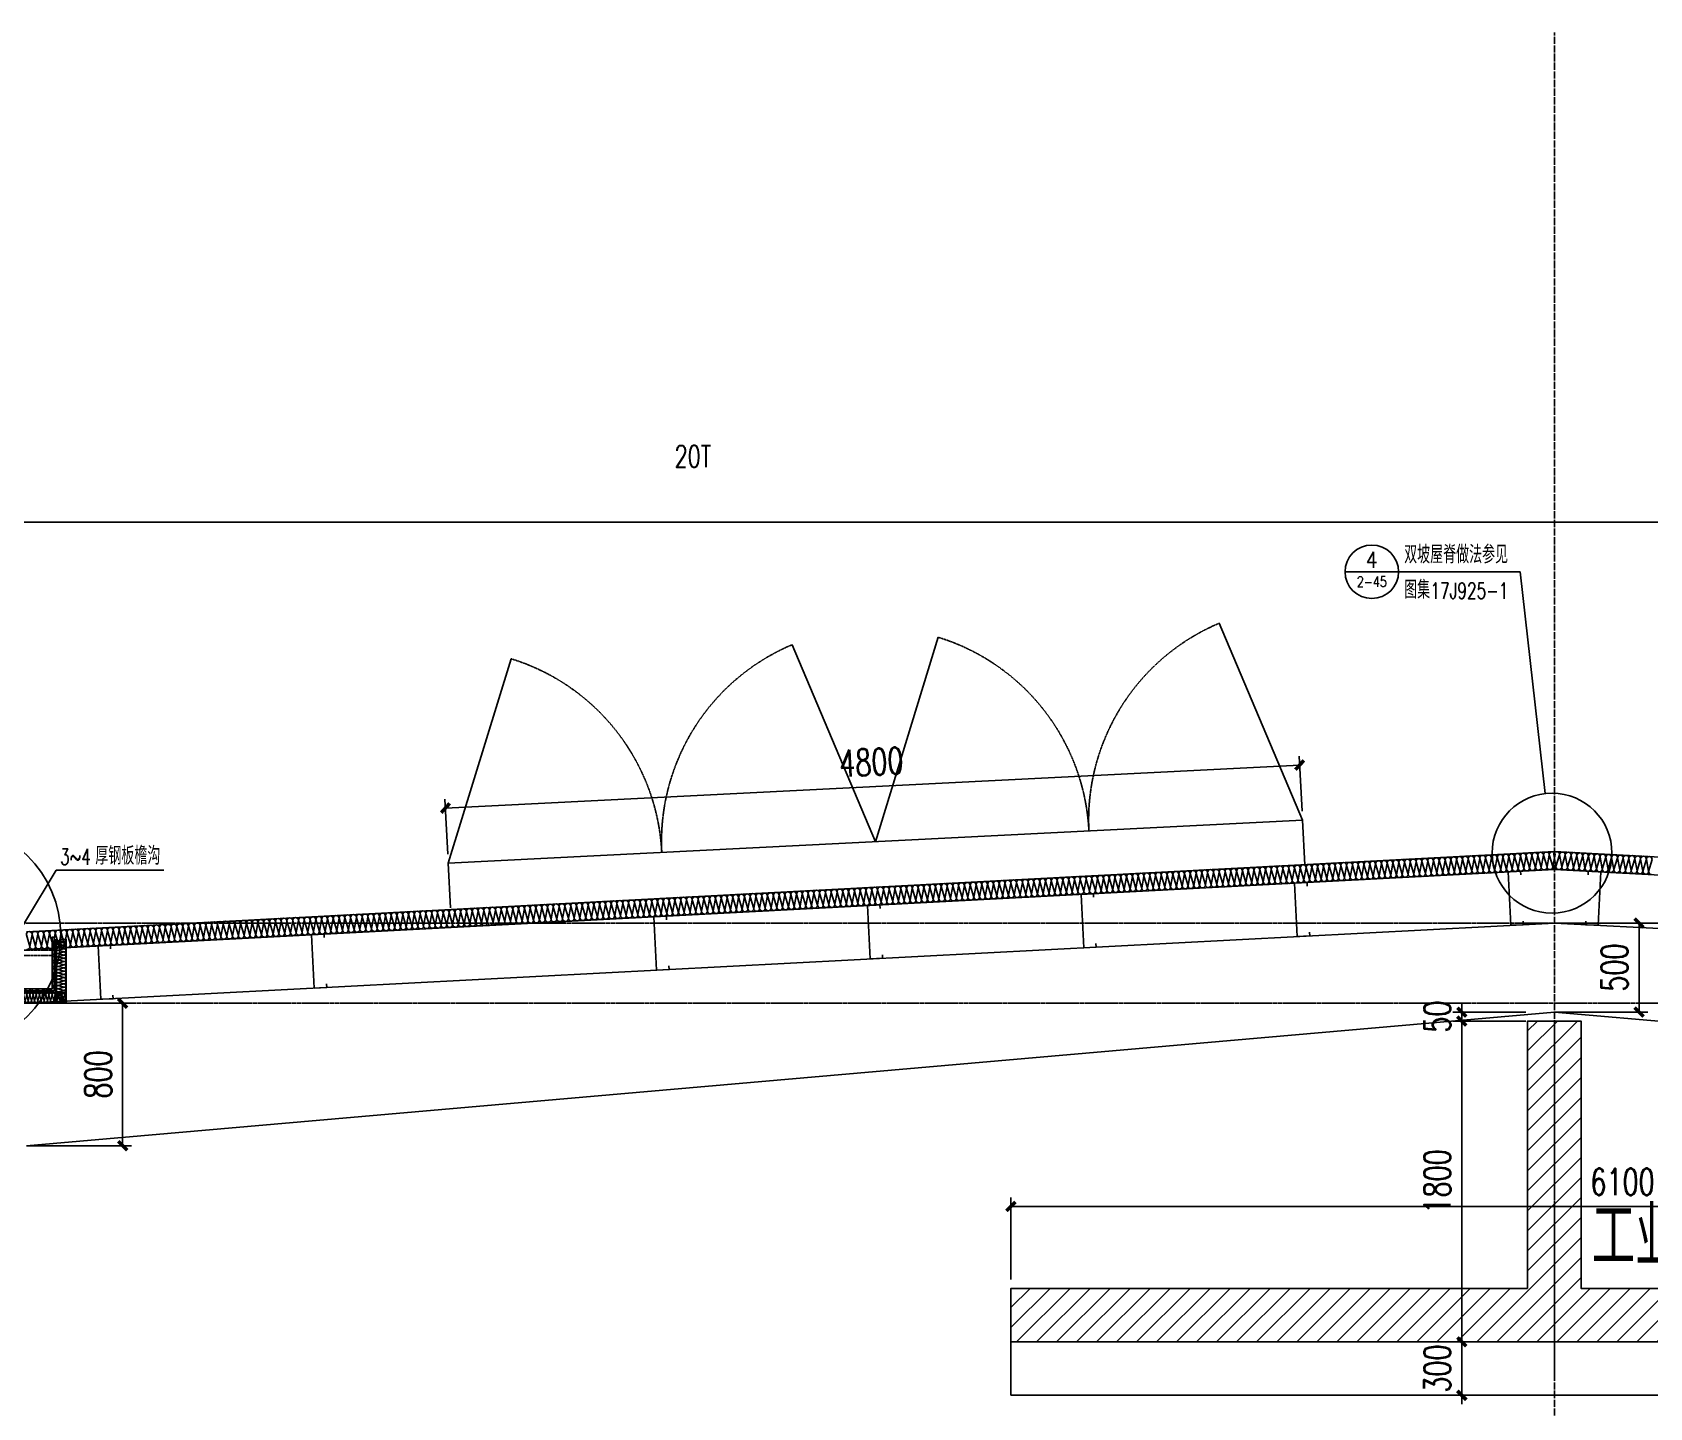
# Model space of a CAD drawing. Extents: x -1899985 to 1774885, y 556286 to 2175695.
# Drawn here: x -636887 to -627810, y 581788 to 589505 of the extents above; entities that cross this region are included whole.
import ezdxf
from ezdxf.enums import TextEntityAlignment as Align

# ---------------------------------------------------------------- set-up
doc = ezdxf.new("R2010")
doc.units = 0
doc.header["$LTSCALE"] = 10
doc.header["$MEASUREMENT"] = 0
for name, pattern in [('20剖面图$0$__DASH', [0.35, 0.25, -0.1]), ('20剖面图$0$DASH', [0.35, 0.25, -0.1]), ('20剖面图$0$DOTE', [2.42, 2, -0.2, 0.02, -0.2])]:
    doc.linetypes.add(name, pattern=pattern)
doc.layers.get('Defpoints').update_dxf_attribs({"color": 210})
for name, color, linetype in [('20剖面图$0$A-AXIS-DOTE', 14, '20剖面图$0$DOTE'), ('20剖面图$0$A-AXIS-SYMB', 3, 'Continuous'), ('20剖面图$0$A-HATCH-2', 251, 'Continuous'), ('20剖面图$0$A-LIN-V', 9, 'Continuous'), ('20剖面图$0$A-SFCE', 30, 'Continuous'), ('20剖面图$0$AS-COLN', 6, 'Continuous'), ('20剖面图$0$DIM_SYMB', 3, 'Continuous'), ('20剖面图$0$PUB_TEXT', 7, 'Continuous'), ('20剖面图$0$建-尺寸', 3, 'Continuous'), ('20剖面图$0$建-文字', 7, 'Continuous'), ('A-LIN-V', 9, 'Continuous')]:
    doc.layers.add(name, color=color, linetype=linetype)
doc.styles.add('20剖面图$0$_TCH_DIM', font='SIMPLEX', dxfattribs={"bigfont": 'GBCBIG'})
doc.styles.add('20剖面图$0$_TCH_DIM_T3', font='SIMPLEX', dxfattribs={"width": 0.705882, "bigfont": 'GBCBIG'})
doc.styles.add('20剖面图$0$A-DIM_T3', font='SIMPLEX', dxfattribs={"width": 0.705882, "bigfont": 'GBCBIG'})
doc.styles.add('20剖面图$0$A-STANDARD', font='SIMPLEX', dxfattribs={"bigfont": 'GBCBIG'})
doc.dimstyles.new('20剖面图$0$_TCH_ARCH&&30', dxfattribs={"dimtxt": 89.25, "dimasz": 30, "dimexe": 30, "dimexo": 30, "dimgap": 37.875, "dimtad": 1, "dimdec": 0, "dimzin": 0, "dimdsep": 46, "dimtxsty": '20剖面图$0$_TCH_DIM_T3', "dimblk": '20剖面图$0$_ArchTick', "dimcen": 0.09, "dimclrt": 7, "dimazin": 2, "dimtfac": 1, "dimtdec": 0, "dimtix": 1, "dimtmove": 2, "dimatfit": 3, "dimfxl": 1, "dimtolj": 1, "dimtzin": 0, "dimarcsym": 0})
doc.dimstyles.new('20剖面图$0$A-DIM&&50', dxfattribs={"dimtxt": 148.75, "dimasz": 50, "dimexe": 50, "dimexo": 50, "dimgap": 63.125, "dimtad": 1, "dimdec": 0, "dimzin": 0, "dimdsep": 46, "dimtxsty": '20剖面图$0$A-DIM_T3', "dimblk": '20剖面图$0$_ArchTick', "dimcen": 0.09, "dimclrt": 7, "dimazin": 2, "dimtfac": 1, "dimtdec": 0, "dimtix": 1, "dimtmove": 2, "dimatfit": 3, "dimfxl": 1, "dimtolj": 1, "dimtzin": 0, "dimarcsym": 0})

# ---------------------------------------------------------------- blocks, each defined once
blk = doc.blocks.new('20剖面图$0$_ArchTick')
at = {"color": 0, "linetype": 'ByBlock', "const_width": 0.4}
blk.add_lwpolyline([(-0.5, -0.5), (0.5, 0.5)], dxfattribs=at)
blk = doc.blocks.new('*D548')
at = {"layer": '20剖面图$0$建-尺寸', "color": 0, "lineweight": -2, "transparency": 16777216}
for p, q in [((-519.6, 2150), (-519.6, 2200)), ((-160, 2150), (-569.6, 2150)), ((-160, 2100), (-569.6, 2100)), ((-519.6, 2100), (-519.6, 2150)), ((-519.6, 2100), (-519.6, 2050))]:
    blk.add_line(p, q, dxfattribs=at)
at = {"layer": 'Defpoints', "color": 0, "transparency": 16777216}
for p in [(-519.6, 2150), (-110, 2150), (-110, 2100)]:
    blk.add_point(p, dxfattribs=at)
at = {"layer": '20剖面图$0$建-尺寸', "color": 0, "lineweight": -2, "transparency": 16777216, "xscale": 50, "yscale": 50, "zscale": 50}
for p, rotation in [((-519.6, 2150), 270), ((-519.6, 2100), 90)]:
    blk.add_blockref('20剖面图$0$_ArchTick', p, dxfattribs=dict(at, rotation=rotation))
at = {"layer": '20剖面图$0$建-尺寸', "color": 7, "transparency": 16777216, "insert": (-657.1, 2125), "char_height": 148.75, "attachment_point": 5, "rotation": 90, "style": '20剖面图$0$A-DIM_T3'}
blk.add_mtext('\\A1;50', dxfattribs=at)
blk = doc.blocks.new('*D549')
at = {"layer": '20剖面图$0$建-尺寸', "color": 0, "lineweight": -2, "transparency": 16777216}
for p, q in [((-160, 2100), (-569.6, 2100)), ((-519.6, 300), (-519.6, 2100)), ((-160, 300), (-569.6, 300))]:
    blk.add_line(p, q, dxfattribs=at)
at = {"layer": 'Defpoints', "color": 0, "transparency": 16777216}
for p in [(-519.6, 2100), (-110, 2100), (-110, 300)]:
    blk.add_point(p, dxfattribs=at)
at = {"layer": '20剖面图$0$建-尺寸', "color": 0, "lineweight": -2, "transparency": 16777216, "xscale": 50, "yscale": 50, "zscale": 50}
for p, rotation in [((-519.6, 2100), 90), ((-519.6, 300), 270)]:
    blk.add_blockref('20剖面图$0$_ArchTick', p, dxfattribs=dict(at, rotation=rotation))
at = {"layer": '20剖面图$0$建-尺寸', "color": 7, "transparency": 16777216, "insert": (-657.1, 1200), "char_height": 148.75, "attachment_point": 5, "rotation": 90, "style": '20剖面图$0$A-DIM_T3'}
blk.add_mtext('\\A1;1800', dxfattribs=at)
blk = doc.blocks.new('*D550')
at = {"layer": '20剖面图$0$建-尺寸', "color": 0, "lineweight": -2, "transparency": 16777216}
for p, q in [((-160, 300), (-569.6, 300)), ((-519.6, 300), (-519.6, 350)), ((-519.6, 0), (-519.6, 300)), ((-160, 0), (-569.6, 0)), ((-519.6, 0), (-519.6, -50))]:
    blk.add_line(p, q, dxfattribs=at)
at = {"layer": 'Defpoints', "color": 0, "transparency": 16777216}
for p in [(-519.6, 300), (-110, 300), (-110, 0)]:
    blk.add_point(p, dxfattribs=at)
at = {"layer": '20剖面图$0$建-尺寸', "color": 0, "lineweight": -2, "transparency": 16777216, "xscale": 50, "yscale": 50, "zscale": 50}
for p, rotation in [((-519.6, 300), 270), ((-519.6, 0), 90)]:
    blk.add_blockref('20剖面图$0$_ArchTick', p, dxfattribs=dict(at, rotation=rotation))
at = {"layer": '20剖面图$0$建-尺寸', "color": 7, "transparency": 16777216, "insert": (-657.1, 150), "char_height": 148.75, "attachment_point": 5, "rotation": 90, "style": '20剖面图$0$A-DIM_T3'}
blk.add_mtext('\\A1;300', dxfattribs=at)
blk = doc.blocks.new('*D551')
at = {"layer": '20剖面图$0$建-尺寸', "color": 0, "lineweight": -2, "transparency": 16777216}
for p, q in [((-3050, 650), (-3050, 1110.2)), ((3050, 650), (3050, 1110.2)), ((-3050, 1060.2), (3050, 1060.2))]:
    blk.add_line(p, q, dxfattribs=at)
at = {"layer": 'Defpoints', "color": 0, "transparency": 16777216}
for p in [(3050, 1060.2), (-3050, 600), (3050, 600)]:
    blk.add_point(p, dxfattribs=at)
at = {"layer": '20剖面图$0$建-尺寸', "color": 0, "lineweight": -2, "transparency": 16777216, "xscale": 50, "yscale": 50, "zscale": 50, "rotation": 180}
blk.add_blockref('20剖面图$0$_ArchTick', (-3050, 1060.2), dxfattribs=at)
at = {"layer": '20剖面图$0$建-尺寸', "color": 0, "lineweight": -2, "transparency": 16777216, "xscale": 50, "yscale": 50, "zscale": 50}
blk.add_blockref('20剖面图$0$_ArchTick', (3050, 1060.2), dxfattribs=at)
at = {"layer": '20剖面图$0$建-尺寸', "color": 7, "transparency": 16777216, "insert": (382.4, 1197.7), "char_height": 148.75, "attachment_point": 5, "style": '20剖面图$0$A-DIM_T3'}
blk.add_mtext('\\A1;6100', dxfattribs=at)
blk = doc.blocks.new('20剖面图$0$CURVEPATTERNLIB$SYSLIB$岩棉板')
at = {"color": 0}
for p, q in [((0, -17), (12, -67)), ((12, -67), (24, -17))]:
    blk.add_line(p, q, dxfattribs=at)
for centre, start, end in [((12, -17), 0, 180), ((0, -67), 270, 0), ((24, -67), 180, 270)]:
    blk.add_arc(centre, 12, start, end, dxfattribs=at)
blk = doc.blocks.new('*D598')
at = {"layer": '20剖面图$0$建-尺寸', "color": 0, "lineweight": -2, "transparency": 16777216}
for p, q in [((-759779.7, 584507.5), (-759254.7, 584507.5)), ((-759304.7, 584007.5), (-759304.7, 584507.5)), ((-759779.7, 584007.5), (-759254.7, 584007.5))]:
    blk.add_line(p, q, dxfattribs=at)
at = {"layer": 'Defpoints', "color": 0, "transparency": 16777216}
for p in [(-759829.7, 584507.5), (-759304.7, 584507.5), (-759829.7, 584007.5)]:
    blk.add_point(p, dxfattribs=at)
at = {"layer": '20剖面图$0$建-尺寸', "color": 0, "lineweight": -2, "transparency": 16777216, "xscale": 50, "yscale": 50, "zscale": 50}
for p, rotation in [((-759304.7, 584507.5), 90), ((-759304.7, 584007.5), 270)]:
    blk.add_blockref('20剖面图$0$_ArchTick', p, dxfattribs=dict(at, rotation=rotation))
at = {"layer": '20剖面图$0$建-尺寸', "color": 7, "transparency": 16777216, "insert": (-759442.2, 584257.5), "char_height": 148.75, "attachment_point": 5, "rotation": 90, "style": '20剖面图$0$A-DIM_T3'}
blk.add_mtext('\\A1;500', dxfattribs=at)
blk = doc.blocks.new('*D600')
at = {"layer": '20剖面图$0$建-尺寸', "color": 0, "lineweight": -2, "transparency": 16777216}
for p, q in [((-768354.7, 584057.5), (-767764.5, 584057.5)), ((-767814.5, 583257.5), (-767814.5, 584057.5)), ((-768354.7, 583257.5), (-767764.5, 583257.5))]:
    blk.add_line(p, q, dxfattribs=at)
at = {"layer": 'Defpoints', "color": 0, "transparency": 16777216}
for p in [(-768404.7, 584057.5), (-767814.5, 584057.5), (-768404.7, 583257.5)]:
    blk.add_point(p, dxfattribs=at)
at = {"layer": '20剖面图$0$建-尺寸', "color": 0, "lineweight": -2, "transparency": 16777216, "xscale": 50, "yscale": 50, "zscale": 50}
for p, rotation in [((-767814.5, 584057.5), 90), ((-767814.5, 583257.5), 270)]:
    blk.add_blockref('20剖面图$0$_ArchTick', p, dxfattribs=dict(at, rotation=rotation))
at = {"layer": '20剖面图$0$建-尺寸', "color": 7, "transparency": 16777216, "insert": (-767952, 583657.5), "char_height": 148.75, "attachment_point": 5, "rotation": 90, "style": '20剖面图$0$A-DIM_T3'}
blk.add_mtext('\\A1;800', dxfattribs=at)
blk = doc.blocks.new('*D594')
at = {"layer": '20剖面图$0$建-尺寸', "color": 0, "lineweight": -2, "transparency": 16777216}
for p, q in [((-1777489.3, 580880.8), (-1777473.7, 581190.4)), ((-1777476.2, 581140.5), (-1772682.3, 580899.3)), ((-1772695.3, 580639.6), (-1772679.7, 580949.2))]:
    blk.add_line(p, q, dxfattribs=at)
at = {"layer": 'Defpoints', "color": 0, "transparency": 16777216}
for p in [(-1772682.3, 580899.3), (-1777491.8, 580830.9), (-1772697.8, 580589.7)]:
    blk.add_point(p, dxfattribs=at)
at = {"layer": '20剖面图$0$建-尺寸', "color": 0, "lineweight": -2, "transparency": 16777216, "xscale": 50, "yscale": 50, "zscale": 50}
for p, rotation in [((-1777476.2, 581140.5), 177.1195904165195), ((-1772682.3, 580899.3), 357.1195904165195)]:
    blk.add_blockref('20剖面图$0$_ArchTick', p, dxfattribs=dict(at, rotation=rotation))
at = {"layer": '20剖面图$0$建-尺寸', "color": 7, "transparency": 16777216, "insert": (-1775072.3, 581157.2), "char_height": 148.75, "attachment_point": 5, "rotation": 357.11959, "style": '20剖面图$0$A-DIM_T3'}
blk.add_mtext('\\A1;4800', dxfattribs=at)
blk = doc.blocks.new('20剖面图$0$$LinePat$岩棉板')
at = {"color": 0}
for p, q in [((0, -17), (12, -67)), ((12, -67), (24, -17))]:
    blk.add_line(p, q, dxfattribs=at)
for points in [[(24, -1.5), (0, -1.5)], [(24, -84), (0, -84)]]:
    blk.add_lwpolyline(points)
for centre, start, end in [((12, -17), 0, 180), ((0, -67), 270, 0), ((24, -67), 180, 270)]:
    blk.add_arc(centre, 12, start, end, dxfattribs=at)
blk = doc.blocks.new('*D572')
at = {"layer": '20剖面图$0$A-AXIS-SYMB', "color": 0, "lineweight": -2, "transparency": 16777216}
for p, q in [((1161223.6, -3405789.3), (1161223.6, -3406047.3)), ((1161623.6, -3405789.3), (1161623.6, -3406047.3)), ((1161223.6, -3406017.3), (1161623.6, -3406017.3))]:
    blk.add_line(p, q, dxfattribs=at)
at = {"layer": 'Defpoints', "color": 0, "transparency": 16777216}
for p in [(1161223.6, -3405759.3), (1161623.6, -3405759.3), (1161623.6, -3406017.3)]:
    blk.add_point(p, dxfattribs=at)
at = {"layer": '20剖面图$0$A-AXIS-SYMB', "color": 0, "lineweight": -2, "transparency": 16777216, "xscale": 30, "yscale": 30, "zscale": 30, "rotation": 180}
blk.add_blockref('20剖面图$0$_ArchTick', (1161223.6, -3406017.3), dxfattribs=at)
at = {"layer": '20剖面图$0$A-AXIS-SYMB', "color": 0, "lineweight": -2, "transparency": 16777216, "xscale": 30, "yscale": 30, "zscale": 30}
blk.add_blockref('20剖面图$0$_ArchTick', (1161623.6, -3406017.3), dxfattribs=at)
at = {"layer": '20剖面图$0$A-AXIS-SYMB', "color": 7, "transparency": 16777216, "insert": (1161423.6, -3405934.8), "char_height": 89.25, "attachment_point": 5, "style": '20剖面图$0$_TCH_DIM_T3'}
blk.add_mtext('\\A1;400', dxfattribs=at)
blk = doc.blocks.new('20剖面图$0$G$C2C10B007')
at = {"layer": '20剖面图$0$A-LIN-V'}
h = blk.add_hatch(dxfattribs=at)
h.set_pattern_fill('ANSI31', color=252, scale=50)
h.set_pattern_definition([(45, (0, 400), (-56.1266, 56.1266), [])])
h.paths.add_polyline_path([(-150, 600), (-3050, 600), (-3050, 300), (3050, 300), (3050, 600), (150, 600), (150, 2100), (-150, 2100)])
at = {"layer": '20剖面图$0$A-AXIS-DOTE', "linetype": '20剖面图$0$__DASH', "ltscale": 2}
blk.add_lwpolyline([(0, 2100), (0, 100)], dxfattribs=at)
at = {"layer": '20剖面图$0$A-LIN-V'}
blk.add_lwpolyline([(-150, 600), (-3050, 600), (-3050, 300), (3050, 300), (3050, 600), (150, 600), (150, 2100), (-150, 2100), (-150, 600)], dxfattribs=at)
at = {"layer": '20剖面图$0$A-SFCE', "linetype": '20剖面图$0$DASH'}
for p, q in [((-3050, 300), (-3050, 0)), ((3050, 300), (3050, 0)), ((-3050, 0), (3050, 0))]:
    blk.add_line(p, q, dxfattribs=at)
at = {"layer": '20剖面图$0$建-文字', "style": '20剖面图$0$A-STANDARD'}
blk.add_text('工业风扇', height=337.59, dxfattribs=at).set_placement((210.4, 722.5))
at = {"layer": '20剖面图$0$建-尺寸'}
for p1, p2, picture, middle in [((-110, 2100), (-110, 2150), '*D548', (-657.1, 2125)), ((-110, 300), (-110, 2100), '*D549', (-657.1, 1200)), ((-110, 0), (-110, 300), '*D550', (-657.1, 150))]:
    dim = blk.add_aligned_dim(p1=p1, p2=p2, distance=409.6, dimstyle='20剖面图$0$A-DIM&&50', dxfattribs=at)
    dim.commit()
    dim.dimension.update_dxf_attribs({"geometry": picture, "text_midpoint": middle})
dim = blk.add_linear_dim(base=(3050, 1060.2), p1=(-3050, 600), p2=(3050, 600), angle=0, dimstyle='20剖面图$0$A-DIM&&50', dxfattribs=at)
dim.commit()
dim.dimension.update_dxf_attribs({"geometry": '*D551', "text_midpoint": (382.4, 1197.7), "dimtype": 161})
blk = doc.blocks.new('20剖面图$0$w432424324')
at = {"layer": '20剖面图$0$A-AXIS-DOTE', "ltscale": 2}
blk.add_line((-759779.7, 577969.1), (-759779.7, 589505.1), dxfattribs=at)
at = {"layer": '20剖面图$0$A-LIN-V', "color": 2}
for p, q in [((-768354.7, 584057.5), (-759779.7, 584507.5)), ((-751204.7, 584057.5), (-759779.7, 584507.5)), ((-768354.7, 583257.5), (-759779.7, 584007.5)), ((-751204.7, 583257.5), (-759779.7, 584007.5))]:
    blk.add_line(p, q, dxfattribs=at)
at = {"layer": '20剖面图$0$A-LIN-V'}
for points in [[(-759968.7, 584777.8), (-759969.7, 584797.7), (-760039.6, 584794.2), (-760024.5, 584494.6), (-759954.6, 584498.1), (-759955.6, 584518.1)], [(-759590.7, 584777.8), (-759589.7, 584797.7), (-759519.7, 584794.2), (-759534.8, 584494.6), (-759604.7, 584498.1), (-759603.7, 584518.1)], [(-761167, 584714.9), (-761168, 584734.9), (-761237.9, 584731.3), (-761222.9, 584431.7), (-761152.9, 584435.2), (-761153.9, 584455.2)], [(-763563.6, 584589.1), (-763564.6, 584609.1), (-763634.5, 584605.6), (-763619.4, 584305.9), (-763549.5, 584309.5), (-763550.5, 584329.4)], [(-762365.4, 584652), (-762366.4, 584672), (-762436.3, 584668.4), (-762421.2, 584368.8), (-762351.3, 584372.3), (-762352.3, 584392.3)], [(-764762.1, 584526.2), (-764763.1, 584546.2), (-764833, 584542.7), (-764817.9, 584243.1), (-764748, 584246.6), (-764749, 584266.5)], [(-766683.4, 584425.4), (-766684.4, 584445.4), (-766754.3, 584441.8), (-766739.3, 584142.2), (-766669.3, 584145.7), (-766670.3, 584165.7)], [(-767881.8, 584362.5), (-767882.8, 584382.5), (-767952.7, 584379), (-767937.6, 584079.3), (-767867.7, 584082.9), (-767868.7, 584102.8)]]:
    blk.add_lwpolyline(points, dxfattribs=at)
at = {"layer": '20剖面图$0$AS-COLN'}
for p, q in [((-759779.7, 584908), (-768353.6, 584458.1)), ((-759779.7, 584908), (-751206, 584458.1)), ((-759779.7, 584807.8), (-768354.6, 584357.8)), ((-759779.7, 584807.8), (-751205.7, 584357.9))]:
    blk.add_line(p, q, dxfattribs=at)
at = {"layer": '20剖面图$0$A-HATCH-2', "yscale": 1.351351351351351, "zscale": 1.351351351351351}
for p, xscale, rotation in [((-760589.4, 584872.5), 1.355880551215356, 3.004242377005823), ((-760557, 584874.2), 1.355880551215356, 3.004242377005823), ((-760524.5, 584875.9), 1.355880551215356, 3.004242377005823), ((-760492, 584877.7), 1.355880551215356, 3.004242377005823), ((-760459.5, 584879.4), 1.355880551215356, 3.004242377005823), ((-760427, 584881.1), 1.355880551215356, 3.004242377005823), ((-760394.5, 584882.8), 1.355880551215356, 3.004242377005823), ((-760362, 584884.5), 1.355880551215356, 3.004242377005823), ((-760329.5, 584886.2), 1.355880551215356, 3.004242377005823), ((-760297, 584887.9), 1.355880551215356, 3.004242377005823), ((-760264.5, 584889.6), 1.355880551215356, 3.004242377005823), ((-760232, 584891.3), 1.355880551215356, 3.004242377005823), ((-760199.5, 584893), 1.355880551215356, 3.004242377005823), ((-760167, 584894.7), 1.355880551215356, 3.004242377005823), ((-760134.5, 584896.4), 1.355880551215356, 3.004242377005823), ((-760102, 584898.1), 1.355880551215356, 3.004242377005823), ((-760069.5, 584899.8), 1.355880551215356, 3.004242377005823), ((-760037, 584901.5), 1.355880551215356, 3.004242377005823), ((-760004.5, 584903.2), 1.355880551215356, 3.004242377005823), ((-759972, 584904.9), 1.355880551215356, 3.004242377005823), ((-759939.5, 584906.6), 1.355880551215356, 3.004242377005823), ((-759907, 584908.4), 1.355880551215356, 3.004242377005823), ((-759874.5, 584910.1), 1.355880551215356, 3.004242377005823), ((-759842, 584911.8), 1.355880551215356, 3.004242377005823), ((-759809.5, 584913.5), 1.355880551215356, 3.004242377005823), ((-759749.8, 584913.5), -1.355880551215356, 356.9957576229942), ((-759717.3, 584911.8), -1.355880551215356, 356.9957576229942), ((-759684.8, 584910.1), -1.355880551215356, 356.9957576229942), ((-759652.3, 584908.4), -1.355880551215356, 356.9957576229942), ((-759619.8, 584906.6), -1.355880551215356, 356.9957576229942), ((-759587.3, 584904.9), -1.355880551215356, 356.9957576229942), ((-759554.8, 584903.2), -1.355880551215356, 356.9957576229942), ((-759522.3, 584901.5), -1.355880551215356, 356.9957576229942), ((-759489.8, 584899.8), -1.355880551215356, 356.9957576229942), ((-759457.3, 584898.1), -1.355880551215356, 356.9957576229942), ((-759424.8, 584896.4), -1.355880551215356, 356.9957576229942), ((-759392.3, 584894.7), -1.355880551215356, 356.9957576229942), ((-759359.8, 584893), -1.355880551215356, 356.9957576229942), ((-759327.3, 584891.3), -1.355880551215356, 356.9957576229942), ((-759294.8, 584889.6), -1.355880551215356, 356.9957576229942), ((-759262.3, 584887.9), -1.355880551215356, 356.9957576229942), ((-759229.8, 584886.2), -1.355880551215356, 356.9957576229942), ((-762344.3, 584780.4), 1.355880551215356, 3.004242377005823), ((-762311.8, 584782.1), 1.355880551215356, 3.004242377005823), ((-762279.3, 584783.9), 1.355880551215356, 3.004242377005823), ((-762246.8, 584785.6), 1.355880551215356, 3.004242377005823), ((-762214.3, 584787.3), 1.355880551215356, 3.004242377005823), ((-762181.8, 584789), 1.355880551215356, 3.004242377005823), ((-762149.3, 584790.7), 1.355880551215356, 3.004242377005823), ((-762116.8, 584792.4), 1.355880551215356, 3.004242377005823), ((-762084.3, 584794.1), 1.355880551215356, 3.004242377005823), ((-762051.8, 584795.8), 1.355880551215356, 3.004242377005823), ((-762019.3, 584797.5), 1.355880551215356, 3.004242377005823), ((-761986.8, 584799.2), 1.355880551215356, 3.004242377005823), ((-761954.3, 584800.9), 1.355880551215356, 3.004242377005823), ((-761921.8, 584802.6), 1.355880551215356, 3.004242377005823), ((-761889.3, 584804.3), 1.355880551215356, 3.004242377005823), ((-761856.8, 584806), 1.355880551215356, 3.004242377005823), ((-761824.3, 584807.7), 1.355880551215356, 3.004242377005823), ((-761791.8, 584809.4), 1.355880551215356, 3.004242377005823), ((-761759.3, 584811.1), 1.355880551215356, 3.004242377005823), ((-761726.8, 584812.8), 1.355880551215356, 3.004242377005823), ((-761694.3, 584814.5), 1.355880551215356, 3.004242377005823), ((-761661.8, 584816.3), 1.355880551215356, 3.004242377005823), ((-761629.3, 584818), 1.355880551215356, 3.004242377005823), ((-761596.8, 584819.7), 1.355880551215356, 3.004242377005823), ((-761564.3, 584821.4), 1.355880551215356, 3.004242377005823), ((-761531.8, 584823.1), 1.355880551215356, 3.004242377005823), ((-761499.3, 584824.8), 1.355880551215356, 3.004242377005823), ((-761466.9, 584826.5), 1.355880551215356, 3.004242377005823), ((-761434.4, 584828.2), 1.355880551215356, 3.004242377005823), ((-761401.9, 584829.9), 1.355880551215356, 3.004242377005823), ((-761369.4, 584831.6), 1.355880551215356, 3.004242377005823), ((-761336.9, 584833.3), 1.355880551215356, 3.004242377005823), ((-761304.4, 584835), 1.355880551215356, 3.004242377005823), ((-761271.9, 584836.7), 1.355880551215356, 3.004242377005823), ((-761239.4, 584838.4), 1.355880551215356, 3.004242377005823), ((-761206.9, 584840.1), 1.355880551215356, 3.004242377005823), ((-761174.4, 584841.8), 1.355880551215356, 3.004242377005823), ((-761141.9, 584843.5), 1.355880551215356, 3.004242377005823), ((-761109.4, 584845.2), 1.355880551215356, 3.004242377005823), ((-761076.9, 584847), 1.355880551215356, 3.004242377005823), ((-761044.4, 584848.7), 1.355880551215356, 3.004242377005823), ((-761011.9, 584850.4), 1.355880551215356, 3.004242377005823), ((-760979.4, 584852.1), 1.355880551215356, 3.004242377005823), ((-760946.9, 584853.8), 1.355880551215356, 3.004242377005823), ((-760914.4, 584855.5), 1.355880551215356, 3.004242377005823), ((-760881.9, 584857.2), 1.355880551215356, 3.004242377005823), ((-760849.4, 584858.9), 1.355880551215356, 3.004242377005823), ((-760816.9, 584860.6), 1.355880551215356, 3.004242377005823), ((-760784.4, 584862.3), 1.355880551215356, 3.004242377005823), ((-760751.9, 584864), 1.355880551215356, 3.004242377005823), ((-760719.4, 584865.7), 1.355880551215356, 3.004242377005823), ((-760686.9, 584867.4), 1.355880551215356, 3.004242377005823), ((-760654.4, 584869.1), 1.355880551215356, 3.004242377005823), ((-760621.9, 584870.8), 1.355880551215356, 3.004242377005823), ((-764066.6, 584690), 1.355880551215356, 3.004242377005823), ((-764034.1, 584691.8), 1.355880551215356, 3.004242377005823), ((-764001.6, 584693.5), 1.355880551215356, 3.004242377005823), ((-763969.1, 584695.2), 1.355880551215356, 3.004242377005823), ((-763936.6, 584696.9), 1.355880551215356, 3.004242377005823), ((-763904.1, 584698.6), 1.355880551215356, 3.004242377005823), ((-763871.6, 584700.3), 1.355880551215356, 3.004242377005823), ((-763839.1, 584702), 1.355880551215356, 3.004242377005823), ((-763806.6, 584703.7), 1.355880551215356, 3.004242377005823), ((-763774.1, 584705.4), 1.355880551215356, 3.004242377005823), ((-763741.6, 584707.1), 1.355880551215356, 3.004242377005823), ((-763709.1, 584708.8), 1.355880551215356, 3.004242377005823), ((-763676.6, 584710.5), 1.355880551215356, 3.004242377005823), ((-763644.1, 584712.2), 1.355880551215356, 3.004242377005823), ((-763611.6, 584713.9), 1.355880551215356, 3.004242377005823), ((-763579.1, 584715.6), 1.355880551215356, 3.004242377005823), ((-763546.6, 584717.3), 1.355880551215356, 3.004242377005823), ((-763514.1, 584719), 1.355880551215356, 3.004242377005823), ((-763481.6, 584720.7), 1.355880551215356, 3.004242377005823), ((-763449.1, 584722.5), 1.355880551215356, 3.004242377005823), ((-763416.6, 584724.2), 1.355880551215356, 3.004242377005823), ((-763384.1, 584725.9), 1.355880551215356, 3.004242377005823), ((-763351.6, 584727.6), 1.355880551215356, 3.004242377005823), ((-763319.1, 584729.3), 1.355880551215356, 3.004242377005823), ((-763286.6, 584731), 1.355880551215356, 3.004242377005823), ((-763254.2, 584732.7), 1.355880551215356, 3.004242377005823), ((-763221.7, 584734.4), 1.355880551215356, 3.004242377005823), ((-763189.2, 584736.1), 1.355880551215356, 3.004242377005823), ((-763156.7, 584737.8), 1.355880551215356, 3.004242377005823), ((-763124.2, 584739.5), 1.355880551215356, 3.004242377005823), ((-763091.7, 584741.2), 1.355880551215356, 3.004242377005823), ((-763059.2, 584742.9), 1.355880551215356, 3.004242377005823), ((-763026.7, 584744.6), 1.355880551215356, 3.004242377005823), ((-762994.2, 584746.3), 1.355880551215356, 3.004242377005823), ((-762961.7, 584748), 1.355880551215356, 3.004242377005823), ((-762929.2, 584749.7), 1.355880551215356, 3.004242377005823), ((-762896.7, 584751.4), 1.355880551215356, 3.004242377005823), ((-762864.2, 584753.2), 1.355880551215356, 3.004242377005823), ((-762831.7, 584754.9), 1.355880551215356, 3.004242377005823), ((-762799.2, 584756.6), 1.355880551215356, 3.004242377005823), ((-762766.7, 584758.3), 1.355880551215356, 3.004242377005823), ((-762734.2, 584760), 1.355880551215356, 3.004242377005823), ((-762701.7, 584761.7), 1.355880551215356, 3.004242377005823), ((-762669.2, 584763.4), 1.355880551215356, 3.004242377005823), ((-762636.7, 584765.1), 1.355880551215356, 3.004242377005823), ((-762604.2, 584766.8), 1.355880551215356, 3.004242377005823), ((-762571.7, 584768.5), 1.355880551215356, 3.004242377005823), ((-762539.2, 584770.2), 1.355880551215356, 3.004242377005823), ((-762506.7, 584771.9), 1.355880551215356, 3.004242377005823), ((-762474.2, 584773.6), 1.355880551215356, 3.004242377005823), ((-762441.7, 584775.3), 1.355880551215356, 3.004242377005823), ((-762409.2, 584777), 1.355880551215356, 3.004242377005823), ((-762376.8, 584778.7), 1.355880551215356, 3.004242377005823), ((-765788.9, 584599.7), 1.355880551215356, 3.004242377005823), ((-765756.4, 584601.4), 1.355880551215356, 3.004242377005823), ((-765723.9, 584603.1), 1.355880551215356, 3.004242377005823), ((-765691.4, 584604.8), 1.355880551215356, 3.004242377005823), ((-765658.9, 584606.5), 1.355880551215356, 3.004242377005823), ((-765626.4, 584608.2), 1.355880551215356, 3.004242377005823), ((-765593.9, 584609.9), 1.355880551215356, 3.004242377005823), ((-765561.4, 584611.6), 1.355880551215356, 3.004242377005823), ((-765528.9, 584613.3), 1.355880551215356, 3.004242377005823), ((-765496.4, 584615), 1.355880551215356, 3.004242377005823), ((-765463.9, 584616.7), 1.355880551215356, 3.004242377005823), ((-765431.4, 584618.4), 1.355880551215356, 3.004242377005823), ((-765398.9, 584620.1), 1.355880551215356, 3.004242377005823), ((-765366.4, 584621.8), 1.355880551215356, 3.004242377005823), ((-765333.9, 584623.5), 1.355880551215356, 3.004242377005823), ((-765301.4, 584625.2), 1.355880551215356, 3.004242377005823), ((-765268.9, 584626.9), 1.355880551215356, 3.004242377005823), ((-765236.4, 584628.7), 1.355880551215356, 3.004242377005823), ((-765203.9, 584630.4), 1.355880551215356, 3.004242377005823), ((-765171.4, 584632.1), 1.355880551215356, 3.004242377005823), ((-765138.9, 584633.8), 1.355880551215356, 3.004242377005823), ((-765106.4, 584635.5), 1.355880551215356, 3.004242377005823), ((-765074, 584637.2), 1.355880551215356, 3.004242377005823), ((-765041.5, 584638.9), 1.355880551215356, 3.004242377005823), ((-765009, 584640.6), 1.355880551215356, 3.004242377005823), ((-764976.5, 584642.3), 1.355880551215356, 3.004242377005823), ((-764944, 584644), 1.355880551215356, 3.004242377005823), ((-764911.5, 584645.7), 1.355880551215356, 3.004242377005823), ((-764879, 584647.4), 1.355880551215356, 3.004242377005823), ((-764846.5, 584649.1), 1.355880551215356, 3.004242377005823), ((-764814, 584650.8), 1.355880551215356, 3.004242377005823), ((-764781.5, 584652.5), 1.355880551215356, 3.004242377005823), ((-764749, 584654.2), 1.355880551215356, 3.004242377005823), ((-764716.5, 584655.9), 1.355880551215356, 3.004242377005823), ((-764684, 584657.6), 1.355880551215356, 3.004242377005823), ((-764651.5, 584659.4), 1.355880551215356, 3.004242377005823), ((-764619, 584661.1), 1.355880551215356, 3.004242377005823), ((-764586.5, 584662.8), 1.355880551215356, 3.004242377005823), ((-764554, 584664.5), 1.355880551215356, 3.004242377005823), ((-764521.5, 584666.2), 1.355880551215356, 3.004242377005823), ((-764489, 584667.9), 1.355880551215356, 3.004242377005823), ((-764456.5, 584669.6), 1.355880551215356, 3.004242377005823), ((-764424, 584671.3), 1.355880551215356, 3.004242377005823), ((-764391.5, 584673), 1.355880551215356, 3.004242377005823), ((-764359, 584674.7), 1.355880551215356, 3.004242377005823), ((-764326.5, 584676.4), 1.355880551215356, 3.004242377005823), ((-764294, 584678.1), 1.355880551215356, 3.004242377005823), ((-764261.5, 584679.8), 1.355880551215356, 3.004242377005823), ((-764229, 584681.5), 1.355880551215356, 3.004242377005823), ((-764196.5, 584683.2), 1.355880551215356, 3.004242377005823), ((-764164.1, 584684.9), 1.355880551215356, 3.004242377005823), ((-764131.6, 584686.6), 1.355880551215356, 3.004242377005823), ((-764099.1, 584688.3), 1.355880551215356, 3.004242377005823), ((-767511.2, 584509.3), 1.355880551215356, 3.004242377005823), ((-767478.7, 584511), 1.355880551215356, 3.004242377005823), ((-767446.2, 584512.7), 1.355880551215356, 3.004242377005823), ((-767413.7, 584514.4), 1.355880551215356, 3.004242377005823), ((-767381.2, 584516.1), 1.355880551215356, 3.004242377005823), ((-767348.7, 584517.8), 1.355880551215356, 3.004242377005823), ((-767316.2, 584519.5), 1.355880551215356, 3.004242377005823), ((-767283.7, 584521.2), 1.355880551215356, 3.004242377005823), ((-767251.2, 584522.9), 1.355880551215356, 3.004242377005823), ((-767218.7, 584524.6), 1.355880551215356, 3.004242377005823), ((-767186.2, 584526.3), 1.355880551215356, 3.004242377005823), ((-767153.7, 584528), 1.355880551215356, 3.004242377005823), ((-767121.2, 584529.7), 1.355880551215356, 3.004242377005823), ((-767088.7, 584531.4), 1.355880551215356, 3.004242377005823), ((-767056.2, 584533.1), 1.355880551215356, 3.004242377005823), ((-767023.7, 584534.9), 1.355880551215356, 3.004242377005823), ((-766991.2, 584536.6), 1.355880551215356, 3.004242377005823), ((-766958.7, 584538.3), 1.355880551215356, 3.004242377005823), ((-766926.2, 584540), 1.355880551215356, 3.004242377005823), ((-766893.8, 584541.7), 1.355880551215356, 3.004242377005823), ((-766861.3, 584543.4), 1.355880551215356, 3.004242377005823), ((-766828.8, 584545.1), 1.355880551215356, 3.004242377005823), ((-766796.3, 584546.8), 1.355880551215356, 3.004242377005823), ((-766763.8, 584548.5), 1.355880551215356, 3.004242377005823), ((-766731.3, 584550.2), 1.355880551215356, 3.004242377005823), ((-766698.8, 584551.9), 1.355880551215356, 3.004242377005823), ((-766666.3, 584553.6), 1.355880551215356, 3.004242377005823), ((-766633.8, 584555.3), 1.355880551215356, 3.004242377005823), ((-766601.3, 584557), 1.355880551215356, 3.004242377005823), ((-766568.8, 584558.7), 1.355880551215356, 3.004242377005823), ((-766536.3, 584560.4), 1.355880551215356, 3.004242377005823), ((-766503.8, 584562.1), 1.355880551215356, 3.004242377005823), ((-766471.3, 584563.8), 1.355880551215356, 3.004242377005823), ((-766438.8, 584565.5), 1.355880551215356, 3.004242377005823), ((-766406.3, 584567.3), 1.355880551215356, 3.004242377005823), ((-766373.8, 584569), 1.355880551215356, 3.004242377005823), ((-766341.3, 584570.7), 1.355880551215356, 3.004242377005823), ((-766308.8, 584572.4), 1.355880551215356, 3.004242377005823), ((-766276.3, 584574.1), 1.355880551215356, 3.004242377005823), ((-766243.8, 584575.8), 1.355880551215356, 3.004242377005823), ((-766211.3, 584577.5), 1.355880551215356, 3.004242377005823), ((-766178.8, 584579.2), 1.355880551215356, 3.004242377005823), ((-766146.3, 584580.9), 1.355880551215356, 3.004242377005823), ((-766113.8, 584582.6), 1.355880551215356, 3.004242377005823), ((-766081.3, 584584.3), 1.355880551215356, 3.004242377005823), ((-766048.8, 584586), 1.355880551215356, 3.004242377005823), ((-766016.3, 584587.7), 1.355880551215356, 3.004242377005823), ((-765983.9, 584589.4), 1.355880551215356, 3.004242377005823), ((-765951.4, 584591.1), 1.355880551215356, 3.004242377005823), ((-765918.9, 584592.8), 1.355880551215356, 3.004242377005823), ((-765886.4, 584594.5), 1.355880551215356, 3.004242377005823), ((-765853.9, 584596.2), 1.355880551215356, 3.004242377005823), ((-765821.4, 584598), 1.355880551215356, 3.004242377005823), ((-768356.1, 584464.9), 1.355880551215356, 3.004242377005823), ((-768323.6, 584466.6), 1.355880551215356, 3.004242377005823), ((-768291.1, 584468.3), 1.355880551215356, 3.004242377005823), ((-768258.6, 584470), 1.355880551215356, 3.004242377005823), ((-768226.1, 584471.7), 1.355880551215356, 3.004242377005823), ((-768193.6, 584473.5), 1.355880551215356, 3.004242377005823), ((-768161.1, 584475.2), 1.355880551215356, 3.004242377005823), ((-768128.6, 584476.9), 1.355880551215356, 3.004242377005823), ((-768096.1, 584478.6), 1.355880551215356, 3.004242377005823), ((-768063.6, 584480.3), 1.355880551215356, 3.004242377005823), ((-768031.1, 584482), 1.355880551215356, 3.004242377005823), ((-767998.6, 584483.7), 1.355880551215356, 3.004242377005823), ((-767966.1, 584485.4), 1.355880551215356, 3.004242377005823), ((-767933.6, 584487.1), 1.355880551215356, 3.004242377005823), ((-767901.1, 584488.8), 1.355880551215356, 3.004242377005823), ((-767868.6, 584490.5), 1.355880551215356, 3.004242377005823), ((-767836.1, 584492.2), 1.355880551215356, 3.004242377005823), ((-767803.7, 584493.9), 1.355880551215356, 3.004242377005823), ((-767771.2, 584495.6), 1.355880551215356, 3.004242377005823), ((-767738.7, 584497.3), 1.355880551215356, 3.004242377005823), ((-767706.2, 584499), 1.355880551215356, 3.004242377005823), ((-767673.7, 584500.7), 1.355880551215356, 3.004242377005823), ((-767641.2, 584502.4), 1.355880551215356, 3.004242377005823), ((-767608.7, 584504.2), 1.355880551215356, 3.004242377005823), ((-767576.2, 584505.9), 1.355880551215356, 3.004242377005823), ((-767543.7, 584507.6), 1.355880551215356, 3.004242377005823)]:
    blk.add_blockref('20剖面图$0$CURVEPATTERNLIB$SYSLIB$岩棉板', p, dxfattribs=dict(at, xscale=xscale, rotation=rotation))
at = {"layer": '20剖面图$0$A-LIN-V'}
blk.add_blockref('20剖面图$0$G$C2C10B007', (-759779.7, 581857.5), dxfattribs=at)
at = {"layer": '20剖面图$0$建-尺寸'}
for p1, p2, distance, picture, middle in [((-759829.7, 584007.5), (-759829.7, 584507.5), -525, '*D598', (-759442.2, 584257.5)), ((-768404.7, 583257.5), (-768404.7, 584057.5), -590.2, '*D600', (-767952, 583657.5))]:
    dim = blk.add_aligned_dim(p1=p1, p2=p2, distance=distance, dimstyle='20剖面图$0$A-DIM&&50', dxfattribs=at)
    dim.commit()
    dim.dimension.update_dxf_attribs({"geometry": picture, "text_midpoint": middle})
blk = doc.blocks.new('20剖面图$0$1231534634654')
at = {"layer": '20剖面图$0$A-LIN-V'}
blk.add_line((-1777491.8, 580830.9), (-1777504.3, 580581.2), dxfattribs=at)
for points in [[(-1777491.8, 580830.9), (-1777025.2, 581936.5)], [(-1775094.8, 580710.3), (-1775448, 581857.1)], [(-1775094.8, 580710.3), (-1774628.2, 581815.9)], [(-1772697.8, 580589.7), (-1773051.1, 581736.5)], [(-1777491.8, 580830.9), (-1772697.8, 580589.7)], [(-1772710.4, 580340), (-1772697.8, 580589.7)]]:
    blk.add_lwpolyline(points, dxfattribs=at)
at = {"layer": '20剖面图$0$A-LIN-V', "linetype": '20剖面图$0$DASH'}
for centre, start, end in [((-1777491.8, 580830.9), 357.11957, 67.11959), ((-1775094.8, 580710.3), 107.11959, 177.11961), ((-1775094.8, 580710.3), 357.11957, 67.11959), ((-1772697.8, 580589.7), 107.11959, 177.11961)]:
    blk.add_arc(centre, 1200, start, end, dxfattribs=at)
at = {"layer": '20剖面图$0$建-尺寸'}
dim = blk.add_aligned_dim(p1=(-1777491.8, 580830.9), p2=(-1772697.8, 580589.7), distance=310, dimstyle='20剖面图$0$A-DIM&&50', dxfattribs=at)
dim.commit()
dim.dimension.update_dxf_attribs({"geometry": '*D594', "text_midpoint": (-1775072.3, 581157.2)})
blk = doc.blocks.new('20剖面图$0$42432')
at = {"layer": '20剖面图$0$A-LIN-V', "rotation": 5.760755105663479}
blk.add_blockref('20剖面图$0$1231534634654', (125748.8, 181213.9), dxfattribs=at)
blk = doc.blocks.new('20剖面图$0$2342424242')
at = {"layer": '20剖面图$0$A-LIN-V'}
h = blk.add_hatch(dxfattribs=at)
h.set_pattern_fill('金属', color=256, scale=10)
h.set_pattern_definition([(45, (0, 0), (-17.67766953, 17.67766953), []), (45, (11.785, 0), (-17.67766953, 17.67766953), [])])
h.paths.add_polyline_path([(1161223.6, -3405469.3), (1161213.6, -3405469.3), (1161213.6, -3405769.3), (1162328.6, -3405769.3), (1162328.6, -3405469.3), (1162318.6, -3405469.3), (1162318.6, -3405759.3), (1161223.6, -3405759.3)])
at = {"layer": '20剖面图$0$A-AXIS-DOTE', "linetype": '20剖面图$0$__DASH', "ltscale": 2}
blk.add_line((1161773.6, -3405320), (1161773.6, -3406120), dxfattribs=at)
at = {"layer": '20剖面图$0$A-AXIS-SYMB', "color": 1}
for p, q in [((1161272.2, -3405123.4), (1160118.6, -3405123.4)), ((1161426.2, -3406012.6), (1161272.2, -3405123.4))]:
    blk.add_line(p, q, dxfattribs=at)
at = {"layer": '20剖面图$0$A-AXIS-SYMB'}
for p, q in [((1161938.6, -3405760), (1162340, -3405093.4)), ((1162340, -3405093.4), (1162945.1, -3405093.4)), ((1161515, -3406142.1), (1161317.7, -3406800.9)), ((1161317.7, -3406800.9), (1161026.4, -3406800.9))]:
    blk.add_line(p, q, dxfattribs=at)
at = {"layer": '20剖面图$0$A-AXIS-SYMB', "const_width": 12}
for points in [[(1161935.5, -3405765.1, 1), (1161941.7, -3405754.9, 1)], [(1161516.8, -3406136.3, 1), (1161513.3, -3406147.8, 1)]]:
    blk.add_lwpolyline(points, format="xyb", close=True, dxfattribs=at)
at = {"layer": '20剖面图$0$A-AXIS-SYMB', "color": 1, "const_width": 12}
blk.add_lwpolyline([(1161427.3, -3406018.5, 1), (1161425.2, -3406006.6, 1)], format="xyb", close=True, dxfattribs=at)
at = {"layer": '20剖面图$0$A-LIN-V'}
for points in [[(1161223.6, -3405469.3), (1161213.6, -3405469.3), (1161213.6, -3405769.3), (1162328.6, -3405769.3), (1162328.6, -3405469.3), (1162318.6, -3405469.3), (1162318.6, -3405469.3), (1162318.6, -3405469.3), (1162318.6, -3405759.3), (1161223.6, -3405759.3), (1161223.6, -3405469.3)], [(1161393.6, -3405749.3), (1161423.6, -3405690), (1161623.6, -3405690), (1161653.6, -3405749.3), (1161393.6, -3405749.3)], [(1161473.6, -3405749.3), (1161473.6, -3406142.1)], [(1161573.6, -3405749.3), (1161573.6, -3406142.1)]]:
    blk.add_lwpolyline(points, dxfattribs=at)
at = {"layer": '20剖面图$0$A-LIN-V', "linetype": '20剖面图$0$DASH', "ltscale": 0.3}
for points in [[(1162318.6, -3405540.9), (1161223.6, -3405540.9)], [(1162318.6, -3405570.9), (1161223.6, -3405570.9)]]:
    blk.add_lwpolyline(points, dxfattribs=at)
at = {"layer": '20剖面图$0$DIM_SYMB'}
blk.add_lwpolyline([(1161384.9, -3406142.1), (1161492.4, -3406142.1), (1161507.6, -3406100.1), (1161522.5, -3406184.1), (1161537.4, -3406142.1), (1161644.9, -3406142.1)], dxfattribs=at)
at = {"layer": '20剖面图$0$A-LIN-V', "yscale": 0.7272727272727273, "zscale": 0.7272727272727273}
for p, xscale, rotation in [((1161143.6, -3405479.3), -0.7499999999999999, 90), ((1161143.6, -3405497.3), -0.7499999999999999, 90), ((1161143.6, -3405515.3), -0.7499999999999999, 90), ((1161143.6, -3405533.3), -0.7499999999999999, 90), ((1162398.6, -3405479.3), 0.7499999999999999, 270), ((1162398.6, -3405497.3), 0.7499999999999999, 270), ((1162398.6, -3405515.3), 0.7499999999999999, 270), ((1162398.6, -3405533.3), 0.7499999999999999, 270), ((1161143.6, -3405551.3), -0.7499999999999999, 90), ((1161143.6, -3405569.3), -0.7499999999999999, 90), ((1161143.6, -3405587.3), -0.7499999999999999, 90), ((1161143.6, -3405605.3), -0.7499999999999999, 90), ((1161143.6, -3405623.3), -0.7499999999999999, 90), ((1162398.6, -3405551.3), 0.7499999999999999, 270), ((1162398.6, -3405569.3), 0.7499999999999999, 270), ((1162398.6, -3405587.3), 0.7499999999999999, 270), ((1162398.6, -3405605.3), 0.7499999999999999, 270), ((1162398.6, -3405623.3), 0.7499999999999999, 270), ((1161143.6, -3405641.3), -0.7499999999999999, 90), ((1161143.6, -3405659.3), -0.7499999999999999, 90), ((1161143.6, -3405677.3), -0.7499999999999999, 90), ((1161143.6, -3405695.3), -0.7499999999999999, 90), ((1161143.6, -3405713.3), -0.7499999999999999, 90), ((1162398.6, -3405641.3), 0.7499999999999999, 270), ((1162398.6, -3405659.3), 0.7499999999999999, 270), ((1162398.6, -3405677.3), 0.7499999999999999, 270), ((1162398.6, -3405695.3), 0.7499999999999999, 270), ((1162398.6, -3405713.3), 0.7499999999999999, 270), ((1161143.6, -3405839.3), -0.7291666728024547, 180), ((1161143.6, -3405731.3), -0.7499999999999999, 90), ((1161143.6, -3405749.3), -0.7499999999999999, 90), ((1161143.6, -3405767.3), -0.7499999999999999, 90), ((1161143.6, -3405785.3), -0.7499999999999999, 90), ((1161143.6, -3405803.3), -0.7499999999999999, 90), ((1161161.1, -3405839.3), -0.7291666728024547, 180), ((1161178.6, -3405839.3), -0.7291666728024547, 180), ((1161196.1, -3405839.3), -0.7291666728024547, 180), ((1161213.6, -3405839.3), -0.7291666728024547, 180), ((1161231.1, -3405839.3), -0.7291666728024547, 180), ((1161248.6, -3405839.3), -0.7291666728024547, 180), ((1161266.1, -3405839.3), -0.7291666728024547, 180), ((1161283.6, -3405839.3), -0.7291666728024547, 180), ((1161301.1, -3405839.3), -0.7291666728024547, 180), ((1161318.6, -3405839.3), -0.7291666728024547, 180), ((1161336.1, -3405839.3), -0.7291666728024547, 180), ((1161353.6, -3405839.3), -0.7291666728024547, 180), ((1161371.1, -3405839.3), -0.7291666728024547, 180), ((1161388.6, -3405839.3), -0.7291666728024547, 180), ((1161406.1, -3405839.3), -0.7291666728024547, 180), ((1161423.6, -3405839.3), -0.7291666728024547, 180), ((1161441.1, -3405839.3), -0.7291666728024547, 180), ((1161458.6, -3405839.3), -0.7291666728024547, 180), ((1161476.1, -3405839.3), -0.7291666728024547, 180), ((1161493.6, -3405839.3), -0.7291666728024547, 180), ((1161511.1, -3405839.3), -0.7291666728024547, 180), ((1161528.6, -3405839.3), -0.7291666728024547, 180), ((1161546.1, -3405839.3), -0.7291666728024547, 180), ((1161563.6, -3405839.3), -0.7291666728024547, 180), ((1161581.1, -3405839.3), -0.7291666728024547, 180), ((1161598.6, -3405839.3), -0.7291666728024547, 180), ((1161616.1, -3405839.3), -0.7291666728024547, 180), ((1161633.6, -3405839.3), -0.7291666728024547, 180), ((1161651.1, -3405839.3), -0.7291666728024547, 180), ((1161668.6, -3405839.3), -0.7291666728024547, 180), ((1161686.1, -3405839.3), -0.7291666728024547, 180), ((1161703.6, -3405839.3), -0.7291666728024547, 180), ((1161721.1, -3405839.3), -0.7291666728024547, 180), ((1161738.6, -3405839.3), -0.7291666728024547, 180), ((1161756.1, -3405839.3), -0.7291666728024547, 180), ((1161791.4, -3405839.3), 0.7440476145040953, 180), ((1161809.3, -3405839.3), 0.7440476145040953, 180), ((1161827.1, -3405839.3), 0.7440476145040953, 180), ((1161845, -3405839.3), 0.7440476145040953, 180), ((1161862.9, -3405839.3), 0.7440476145040953, 180), ((1161880.7, -3405839.3), 0.7440476145040953, 180), ((1161898.6, -3405839.3), 0.7440476145040953, 180), ((1161916.4, -3405839.3), 0.7440476145040953, 180), ((1161934.3, -3405839.3), 0.7440476145040953, 180), ((1161952.1, -3405839.3), 0.7440476145040953, 180), ((1161970, -3405839.3), 0.7440476145040953, 180), ((1161987.9, -3405839.3), 0.7440476145040953, 180), ((1162005.7, -3405839.3), 0.7440476145040953, 180), ((1162023.6, -3405839.3), 0.7440476145040953, 180), ((1162041.4, -3405839.3), 0.7440476145040953, 180), ((1162059.3, -3405839.3), 0.7440476145040953, 180), ((1162077.1, -3405839.3), 0.7440476145040953, 180), ((1162095, -3405839.3), 0.7440476145040953, 180), ((1162112.9, -3405839.3), 0.7440476145040953, 180), ((1162130.7, -3405839.3), 0.7440476145040953, 180), ((1162148.6, -3405839.3), 0.7440476145040953, 180), ((1162166.4, -3405839.3), 0.7440476145040953, 180), ((1162184.3, -3405839.3), 0.7440476145040953, 180), ((1162202.1, -3405839.3), 0.7440476145040953, 180), ((1162220, -3405839.3), 0.7440476145040953, 180), ((1162237.9, -3405839.3), 0.7440476145040953, 180), ((1162255.7, -3405839.3), 0.7440476145040953, 180), ((1162273.6, -3405839.3), 0.7440476145040953, 180), ((1162291.4, -3405839.3), 0.7440476145040953, 180), ((1162309.3, -3405839.3), 0.7440476145040953, 180), ((1162327.1, -3405839.3), 0.7440476145040953, 180), ((1162345, -3405839.3), 0.7440476145040953, 180), ((1162398.6, -3405731.3), 0.7499999999999999, 270), ((1162398.6, -3405749.3), 0.7499999999999999, 270), ((1162398.6, -3405767.3), 0.7499999999999999, 270), ((1162398.6, -3405785.3), 0.7499999999999999, 270), ((1162398.6, -3405803.3), 0.7499999999999999, 270), ((1162362.9, -3405839.3), 0.7440476145040953, 180), ((1162380.7, -3405839.3), 0.7440476145040953, 180), ((1162398.6, -3405839.3), 0.7440476145040953, 180), ((1161143.6, -3405821.3), -0.7499999999999999, 90), ((1162398.6, -3405821.3), 0.7499999999999999, 270)]:
    blk.add_blockref('20剖面图$0$$LinePat$岩棉板', p, dxfattribs=dict(at, xscale=xscale, rotation=rotation))
at = {"layer": '20剖面图$0$PUB_TEXT', "style": '20剖面图$0$_TCH_DIM'}
for s, height, p in [('梁边和排水沟内部之间距离≥', 101.277, (1160150.1, -3405091.9)), ('厚钢板檐沟', 101.28, (1162560.7, -3405061.9)), ('雨水管', 101.28, (1161057.9, -3406769.4))]:
    blk.add_text(s, height=height, dxfattribs=at).set_placement(p)
at = {"layer": '20剖面图$0$PUB_TEXT', "style": '20剖面图$0$_TCH_DIM', "width": 0.705882}
for s, p in [('3~4', (1162362.7, -3405061.9)), ('400', (1161108.5, -3405091.9))]:
    blk.add_text(s, height=89.25, dxfattribs=at).set_placement(p)
at = {"layer": '20剖面图$0$A-AXIS-SYMB', "color": 1}
dim = blk.add_aligned_dim(p1=(1161223.6, -3405759.3), p2=(1161623.6, -3405759.3), distance=-258, dimstyle='20剖面图$0$_TCH_ARCH&&30', dxfattribs=at)
dim.commit()
dim.dimension.update_dxf_attribs({"geometry": '*D572', "text_midpoint": (1161423.6, -3405934.8)})
blk = doc.blocks.new('20剖面图')
at = {"layer": '20剖面图$0$A-AXIS-DOTE', "linetype": '20剖面图$0$__DASH', "ltscale": 2}
for p, q in [((-590152, 586757.5), (-684013.9, 586757.5)), ((-590152, 584507.5), (-684013.9, 584507.5)), ((-590152, 584057.5), (-684013.9, 584057.5))]:
    blk.add_line(p, q, dxfattribs=at)
at = {"layer": '20剖面图$0$A-AXIS-SYMB'}
for p, q in [((-629219.5, 586478.2), (-629519.5, 586478.2)), ((-628537.6, 586478.2), (-629219.5, 586478.2)), ((-628396.2, 585233.5), (-628537.6, 586478.2))]:
    blk.add_line(p, q, dxfattribs=at)
for points in [[(-628022.1, 584899.5, 1), (-628694.5, 584899.5, 1)], [(-636726.7, 584434.9, 1), (-637998.6, 584434.9, 1)]]:
    blk.add_lwpolyline(points, format="xyb", close=True, dxfattribs=at)
blk.add_circle((-629369.5, 586478.2), 150, dxfattribs=at)
at = {"layer": '20剖面图$0$A-LIN-V'}
blk.add_line((-673940, 586757.5), (-600631.2, 586757.5), dxfattribs=at)
for name, p in [('20剖面图$0$w432424324', (131434.7, 0)), ('20剖面图$0$42432', (1066514.2, 4147.1)), ('20剖面图$0$2342424242', (-1799093.6, 3989896.7))]:
    blk.add_blockref(name, p, dxfattribs=at)
at = {"color": 1, "linetype": '20剖面图$0$DASH', "style": '20剖面图$0$A-STANDARD', "width": 0.705882}
blk.add_text('20T', height=121.27, dxfattribs=at).set_placement((-633282.6, 587065))
at = {"layer": '20剖面图$0$PUB_TEXT', "style": '20剖面图$0$_TCH_DIM'}
for s, height, width, p, p2 in [('4', 90.5, 1.203994, (-629403, 586500.5), (-629336, 586500.5)), ('2-45', 56.95, 1.096806, (-629453.8, 586394.4), (-629285.2, 586394.4))]:
    blk.add_text(s, height=height, dxfattribs=dict(at, width=width)).set_placement(p, p2, align=Align.FIT)
for s, p in [('双坡屋脊做法参见', (-629188, 586525)), ('图集', (-629188, 586327.3))]:
    blk.add_text(s, height=101.28, dxfattribs=at).set_placement(p)
at = {"layer": '20剖面图$0$PUB_TEXT', "style": '20剖面图$0$_TCH_DIM', "width": 0.705882}
blk.add_text('17J925-1', height=89.25, dxfattribs=at).set_placement((-629040.6, 586327.3))

msp = doc.modelspace()

# ---------------------------------------------------------------- block references
at = {"layer": 'A-LIN-V'}
msp.add_blockref('20剖面图', (0, 0), dxfattribs=at)

doc.saveas('drawing.dxf')
